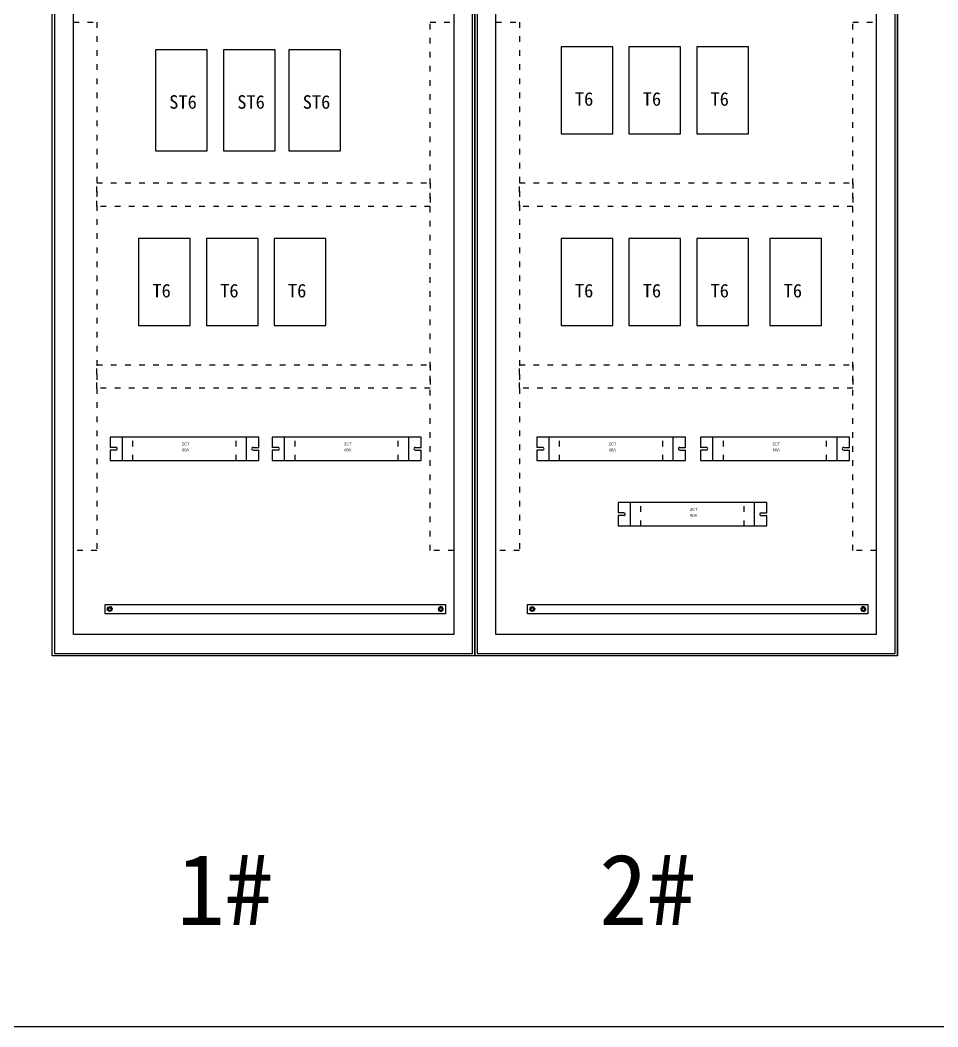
# Model space of a CAD drawing. Header units: millimetres. Extents: x 14879 to 38758, y -20740 to 1136.
# Drawn here: x 34849 to 36803, y -5310 to -3165 of the extents above; entities that cross this region are included whole.
import ezdxf
from ezdxf.enums import TextEntityAlignment as Align

# ---------------------------------------------------------------- set-up
doc = ezdxf.new("R2010")
doc.units = ezdxf.units.MM
doc.linetypes.add('ACAD_ISO03W100', pattern=[30, 12, -18])
doc.layers.add('TEXT', color=3, linetype='Continuous')
doc.layers.add('图框文字', color=7, linetype='Continuous', lineweight=53)
doc.styles.add('型式1', font='PMingLiU.ttf', dxfattribs={"width": 0.85, "height": 2})
doc.styles.add('汉字', font='')
doc.styles.get('汉字').set_extended_font_data('SimSun')

msp = doc.modelspace()

# ---------------------------------------------------------------- linework, layer by layer
for p, q in [((34917.11, -4519.49), (34917.11, -2519.49)), ((34922.11, -2524.49), (34922.11, -4514.49)), ((35812.11, -4514.49), (35812.11, -2524.49)), ((35817.11, -2519.49), (35817.11, -4474.49)), ((35817.11, -4519.49), (35817.11, -2519.49)), ((35817.11, -4519.49), (35817.11, -2519.49)), ((35822.11, -2524.49), (35822.11, -4514.49)), ((36712.11, -4514.49), (36712.11, -2524.49)), ((36717.11, -2519.49), (36717.11, -4474.49)), ((36717.11, -4519.49), (36717.11, -2519.49)), ((34962.11, -4474.49), (34962.11, -2564.49)), ((35772.11, -2564.49), (35772.11, -4474.49)), ((35862.11, -4474.49), (35862.11, -2564.49)), ((36672.11, -2564.49), (36672.11, -4474.49)), ((35136.75, -3228.94), (35136.75, -3443.94)), ((35246.75, -3228.94), (35136.75, -3228.94)), ((35246.75, -3443.94), (35246.75, -3228.94)), ((35281.67, -3228.94), (35281.67, -3443.94)), ((35391.67, -3228.94), (35281.67, -3228.94)), ((35391.67, -3443.94), (35391.67, -3228.94)), ((35421.15, -3228.94), (35421.15, -3443.94)), ((35531.15, -3228.94), (35421.15, -3228.94)), ((35531.15, -3443.94), (35531.15, -3228.94)), ((36000.96, -3222.55), (36000.96, -3407.55)), ((36110.96, -3222.55), (36000.96, -3222.55)), ((36110.96, -3407.55), (36110.96, -3222.55)), ((36145.34, -3222.55), (36145.34, -3407.55)), ((36255.34, -3222.55), (36145.34, -3222.55)), ((36255.34, -3407.55), (36255.34, -3222.55)), ((36289.73, -3222.55), (36289.73, -3407.55)), ((36399.73, -3222.55), (36289.73, -3222.55)), ((36399.73, -3407.55), (36399.73, -3222.55)), ((36000.96, -3407.55), (36110.96, -3407.55)), ((36145.34, -3407.55), (36255.34, -3407.55)), ((36289.73, -3407.55), (36399.73, -3407.55)), ((35136.75, -3443.94), (35246.75, -3443.94)), ((35281.67, -3443.94), (35391.67, -3443.94)), ((35421.15, -3443.94), (35531.15, -3443.94)), ((35100.96, -3630.85), (35100.96, -3815.85)), ((35210.96, -3630.85), (35100.96, -3630.85)), ((35210.96, -3815.85), (35210.96, -3630.85)), ((35245.34, -3630.85), (35245.34, -3815.85)), ((35355.34, -3630.85), (35245.34, -3630.85)), ((35355.34, -3815.85), (35355.34, -3630.85)), ((35389.73, -3630.85), (35389.73, -3815.85)), ((35499.73, -3630.85), (35389.73, -3630.85)), ((35499.73, -3815.85), (35499.73, -3630.85)), ((36000.96, -3630.85), (36000.96, -3815.85)), ((36110.96, -3630.85), (36000.96, -3630.85)), ((36110.96, -3815.85), (36110.96, -3630.85)), ((36145.34, -3630.85), (36145.34, -3815.85)), ((36255.34, -3630.85), (36145.34, -3630.85)), ((36255.34, -3815.85), (36255.34, -3630.85)), ((36289.73, -3630.85), (36289.73, -3815.85)), ((36399.73, -3630.85), (36289.73, -3630.85)), ((36399.73, -3815.85), (36399.73, -3630.85)), ((36445.53, -3630.85), (36445.53, -3815.85)), ((36555.53, -3630.85), (36445.53, -3630.85)), ((36555.53, -3815.85), (36555.53, -3630.85)), ((35100.96, -3815.85), (35210.96, -3815.85)), ((35245.34, -3815.85), (35355.34, -3815.85)), ((35389.73, -3815.85), (35499.73, -3815.85)), ((36000.96, -3815.85), (36110.96, -3815.85)), ((36145.34, -3815.85), (36255.34, -3815.85)), ((36289.73, -3815.85), (36399.73, -3815.85)), ((36445.53, -3815.85), (36555.53, -3815.85)), ((35029.44, -4409.94), (35754.54, -4409.94)), ((35029.44, -4429.94), (35029.44, -4409.94)), ((35754.54, -4409.94), (35754.54, -4429.94)), ((35929.44, -4409.94), (36654.54, -4409.94)), ((35929.44, -4429.94), (35929.44, -4409.94)), ((36654.54, -4409.94), (36654.54, -4429.94)), ((35754.54, -4429.94), (35029.44, -4429.94)), ((36654.54, -4429.94), (35929.44, -4429.94)), ((35772.11, -4474.49), (34962.11, -4474.49)), ((35812.11, -4514.49), (35812.11, -4474.49)), ((35817.11, -4474.49), (35817.11, -4519.49)), ((36672.11, -4474.49), (35862.11, -4474.49)), ((36712.11, -4514.49), (36712.11, -4474.49)), ((36717.11, -4474.49), (36717.11, -4519.49)), ((35817.11, -4519.49), (34917.11, -4519.49)), ((34922.11, -4514.49), (35812.11, -4514.49)), ((36717.11, -4519.49), (35817.11, -4519.49)), ((35822.11, -4514.49), (36712.11, -4514.49))]:
    msp.add_line(p, q)
at = {"color": 2, "ltscale": 0.2}
for p, q in [((35066.31, -4103.47), (35066.31, -4053.47)), ((35330.75, -4103.47), (35330.75, -4053.47)), ((35411.92, -4103.47), (35411.92, -4053.47)), ((35676.36, -4103.47), (35676.36, -4053.47)), ((35975.42, -4103.47), (35975.42, -4053.47)), ((36239.86, -4103.47), (36239.86, -4053.47)), ((36324.3, -4103.47), (36324.3, -4053.47)), ((36588.74, -4103.47), (36588.74, -4053.47)), ((35052.5, -4075.47), (35040.03, -4075.47)), ((35052.5, -4081.47), (35040.03, -4081.47)), ((35344.75, -4075.47), (35357.03, -4075.47)), ((35344.75, -4081.47), (35357.03, -4081.47)), ((35398.11, -4075.47), (35385.64, -4075.47)), ((35398.11, -4081.47), (35385.64, -4081.47)), ((35690.36, -4075.47), (35702.64, -4075.47)), ((35690.36, -4081.47), (35702.64, -4081.47)), ((35961.61, -4075.47), (35949.14, -4075.47)), ((35961.61, -4081.47), (35949.14, -4081.47)), ((36253.87, -4075.47), (36266.14, -4075.47)), ((36253.87, -4081.47), (36266.14, -4081.47)), ((36310.49, -4075.47), (36298.02, -4075.47)), ((36310.49, -4081.47), (36298.02, -4081.47)), ((36602.75, -4075.47), (36615.02, -4075.47)), ((36602.75, -4081.47), (36615.02, -4081.47)), ((36148.49, -4243), (36148.49, -4193)), ((36412.93, -4243), (36412.93, -4193)), ((36134.68, -4215), (36122.21, -4215)), ((36134.68, -4221), (36122.21, -4221)), ((36426.93, -4215), (36439.21, -4215)), ((36426.93, -4221), (36439.21, -4221))]:
    msp.add_line(p, q, dxfattribs=at)
at = {"color": 1, "linetype": 'ACAD_ISO03W100'}
for p, q in [((35088.53, -4103.47), (35088.53, -4053.47)), ((35308.53, -4103.47), (35308.53, -4053.47)), ((35434.14, -4103.47), (35434.14, -4053.47)), ((35654.14, -4103.47), (35654.14, -4053.47)), ((35997.64, -4103.47), (35997.64, -4053.47)), ((36217.64, -4103.47), (36217.64, -4053.47)), ((36346.52, -4103.47), (36346.52, -4053.47)), ((36566.52, -4103.47), (36566.52, -4053.47)), ((36170.71, -4243), (36170.71, -4193)), ((36390.71, -4243), (36390.71, -4193))]:
    msp.add_line(p, q, dxfattribs=at)
msp.add_lwpolyline([(31935.86, 1136.22), (38758.18, 1136.22), (38758.18, -5310.01), (31935.86, -5310.01)], close=True)
for points in [[(34962.11, -3169.49), (35012.11, -3169.49), (35012.11, -4295.05), (34962.11, -4295.05)], [(35722.12, -3169.49), (35772.11, -3169.49), (35772.11, -4295.05), (35722.12, -4295.05)], [(35862.11, -3169.49), (35912.11, -3169.49), (35912.11, -4295.05), (35862.11, -4295.05)], [(36622.12, -3169.49), (36672.11, -3169.49), (36672.11, -4295.05), (36622.12, -4295.05)], [(35012.11, -3562.13), (35012.11, -3512.14), (35722.12, -3512.14), (35722.12, -3562.13)], [(35912.11, -3562.13), (35912.11, -3512.14), (36622.12, -3512.14), (36622.12, -3562.13)], [(35012.11, -3949.63), (35012.11, -3899.64), (35722.12, -3899.64), (35722.12, -3949.63)], [(35912.11, -3949.63), (35912.11, -3899.64), (36622.12, -3899.64), (36622.12, -3949.63)]]:
    msp.add_lwpolyline(points, close=True, dxfattribs=at)
at = {"color": 2, "ltscale": 0.2}
for points in [[(35357.03, -4075.47), (35357.03, -4053.47), (35040.03, -4053.47), (35040.03, -4075.47)], [(35702.64, -4075.47), (35702.64, -4053.47), (35385.64, -4053.47), (35385.64, -4075.47)], [(36266.14, -4075.47), (36266.14, -4053.47), (35949.14, -4053.47), (35949.14, -4075.47)], [(36615.02, -4075.47), (36615.02, -4053.47), (36298.02, -4053.47), (36298.02, -4075.47)], [(35040.03, -4081.47), (35040.03, -4103.47), (35357.03, -4103.47), (35357.03, -4081.47)], [(35385.64, -4081.47), (35385.64, -4103.47), (35702.64, -4103.47), (35702.64, -4081.47)], [(35949.14, -4081.47), (35949.14, -4103.47), (36266.14, -4103.47), (36266.14, -4081.47)], [(36298.02, -4081.47), (36298.02, -4103.47), (36615.02, -4103.47), (36615.02, -4081.47)], [(36439.21, -4215), (36439.21, -4193), (36122.21, -4193), (36122.21, -4215)], [(36122.21, -4221), (36122.21, -4243), (36439.21, -4243), (36439.21, -4221)]]:
    msp.add_lwpolyline(points, dxfattribs=at)
at = {"color": 4}
for points in [[(35044.76, -4418.51), (35043.33, -4423.83), (35038.02, -4425.25), (35034.13, -4421.36), (35035.56, -4416.05), (35040.87, -4414.62)], [(35739.22, -4418.51), (35740.65, -4423.83), (35745.96, -4425.25), (35749.85, -4421.36), (35748.42, -4416.05), (35743.11, -4414.62)], [(35944.76, -4418.51), (35943.33, -4423.83), (35938.02, -4425.25), (35934.13, -4421.36), (35935.56, -4416.05), (35940.87, -4414.62)], [(36639.22, -4418.51), (36640.65, -4423.83), (36645.96, -4425.25), (36649.85, -4421.36), (36648.42, -4416.05), (36643.11, -4414.62)]]:
    msp.add_lwpolyline(points, close=True, dxfattribs=at)
for centre, radius in [((35039.44, -4419.94), 4.64), ((35039.44, -4419.94), 3), ((35744.54, -4419.94), 4.64), ((35744.54, -4419.94), 3), ((35939.44, -4419.94), 4.64), ((35939.44, -4419.94), 3), ((36644.54, -4419.94), 4.64), ((36644.54, -4419.94), 3)]:
    msp.add_circle(centre, radius, dxfattribs=at)
at = {"color": 2, "ltscale": 0.2}
for centre, start, end in [((35052.4, -4078.47), 268.11935, 91.88065), ((35344.65, -4078.47), 88.11935, 271.88065), ((35398.01, -4078.47), 268.11935, 91.88065), ((35690.27, -4078.47), 88.11935, 271.88065), ((35961.51, -4078.47), 268.11935, 91.88065), ((36253.77, -4078.47), 88.11935, 271.88065), ((36310.4, -4078.47), 268.11935, 91.88065), ((36602.65, -4078.47), 88.11935, 271.88065), ((36134.58, -4218), 268.11935, 91.88065), ((36426.83, -4218), 88.11935, 271.88065)]:
    msp.add_arc(centre, 3, start, end, dxfattribs=at)

# ---------------------------------------------------------------- texts
at = {"layer": 'TEXT', "style": '型式1'}
for s, p in [('ZCT', (35201.1, -4068.42)), ('ZCT', (35546.71, -4068.42)), ('ZCT', (36110.21, -4068.42)), ('ZCT', (36459.09, -4068.42)), ('60A', (35201.1, -4080.86)), ('60A', (35546.71, -4080.86)), ('60A', (36110.21, -4080.86)), ('60A', (36459.09, -4080.86)), ('ZCT', (36283.28, -4207.95)), ('60A', (36283.28, -4220.39))]:
    msp.add_text(s, height=6, dxfattribs=at).set_placement(p, align=Align.MIDDLE_CENTER)
at = {"layer": '图框文字', "style": '汉字'}
for s, height, p in [('T6', 28.8, (36030.34, -3347.74)), ('T6', 28.8, (36174.72, -3347.74)), ('T6', 28.8, (36319.1, -3347.74)), ('ST6', 28.8, (35166.13, -3354.13)), ('ST6', 28.8, (35311.05, -3354.13)), ('ST6', 28.8, (35450.52, -3354.13)), ('T6', 28.8, (35130.34, -3756.05)), ('T6', 28.8, (35274.72, -3756.05)), ('T6', 28.8, (35419.1, -3756.05)), ('T6', 28.8, (36030.34, -3756.05)), ('T6', 28.8, (36174.72, -3756.05)), ('T6', 28.8, (36319.1, -3756.05)), ('T6', 28.8, (36474.91, -3756.05)), ('1#', 151.2, (35181.85, -5092.92)), ('2#', 151.2, (36081.85, -5092.92))]:
    msp.add_text(s, height=height, dxfattribs=at).set_placement(p)

doc.saveas('drawing.dxf')
